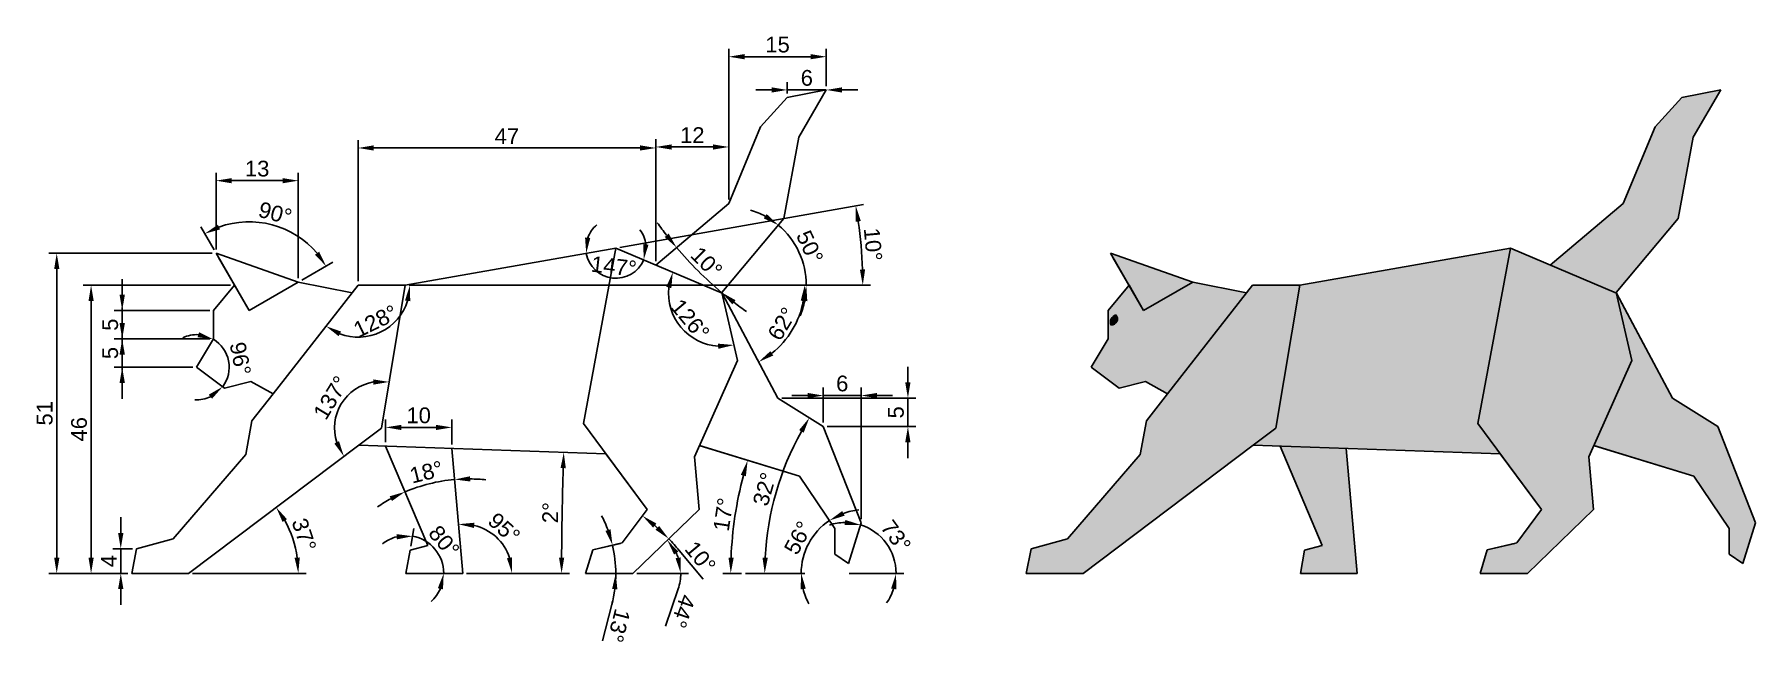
# Model space of a CAD drawing. Header units: millimetres. Extents: x 1335 to 1608, y 800 to 897.
import ezdxf

# ---------------------------------------------------------------- set-up
doc = ezdxf.new("R2010")
doc.units = ezdxf.units.MM
doc.styles.get("Standard").update_dxf_attribs({"font": 'arial.ttf'})
doc.dimstyles.new('ISO-25', dxfattribs={"dimtxt": 2.5, "dimasz": 2.5, "dimexe": 1.25, "dimexo": 0.625, "dimtad": 1, "dimdec": 0, "dimtxsty": 'Standard', "dimcen": 2.5, "dimclrd": 3, "dimclrt": 2, "dimadec": 0, "dimazin": 0, "dimtfac": 1, "dimtdec": 0, "dimtmove": 0, "dimatfit": 3, "dimfxl": 1, "dimarcsym": 0})

# ---------------------------------------------------------------- blocks, each defined once
blk = doc.blocks.new('*D494')
at = {"color": 3, "lineweight": -2, "transparency": 16777216}
for p, q in [((1451.84, 887.74), (1449.34, 887.74)), ((1454.34, 887.74), (1460.53, 887.74)), ((1463.03, 887.74), (1465.53, 887.74))]:
    blk.add_line(p, q, dxfattribs=at)
at = {"color": 0, "lineweight": -2, "transparency": 16777216}
for p, q in [((1454.34, 887.19), (1454.34, 888.99)), ((1460.53, 888.36), (1460.53, 888.99))]:
    blk.add_line(p, q, dxfattribs=at)
at = {"color": 3, "transparency": 16777216}
for points in [[(1451.84, 888.15), (1451.84, 887.32), (1454.34, 887.74)], [(1463.03, 888.15), (1463.03, 887.32), (1460.53, 887.74)]]:
    blk.add_solid(points, dxfattribs=at)
at = {"layer": 'Defpoints', "color": 0, "transparency": 16777216}
for p in [(1460.53, 887.74), (1460.53, 887.74), (1454.34, 886.56)]:
    blk.add_point(p, dxfattribs=at)
at = {"color": 2, "transparency": 16777216, "insert": (1457.44, 889.64), "char_height": 2.5, "attachment_point": 5}
blk.add_mtext('6', dxfattribs=at)
blk = doc.blocks.new('*D495')
at = {"color": 0, "lineweight": -2, "transparency": 16777216}
for p, q in [((1363.07, 861.8), (1337.17, 861.8)), ((1349.71, 810.97), (1337.17, 810.97))]:
    blk.add_line(p, q, dxfattribs=at)
at = {"color": 3, "lineweight": -2, "transparency": 16777216}
blk.add_line((1338.42, 859.3), (1338.42, 813.47), dxfattribs=at)
at = {"color": 3, "transparency": 16777216}
for points in [[(1338.01, 859.3), (1338.84, 859.3), (1338.42, 861.8)], [(1338.01, 813.47), (1338.84, 813.47), (1338.42, 810.97)]]:
    blk.add_solid(points, dxfattribs=at)
at = {"layer": 'Defpoints', "color": 0, "transparency": 16777216}
for p in [(1363.7, 861.8), (1338.42, 810.97), (1350.34, 810.97)]:
    blk.add_point(p, dxfattribs=at)
at = {"color": 2, "transparency": 16777216, "insert": (1336.52, 836.39), "char_height": 2.5, "attachment_point": 5, "rotation": 90}
blk.add_mtext('51', dxfattribs=at)
blk = doc.blocks.new('*D496')
at = {"color": 0, "lineweight": -2, "transparency": 16777216}
for p, q in [((1366.01, 856.72), (1342.62, 856.72)), ((1349.71, 810.97), (1342.62, 810.97))]:
    blk.add_line(p, q, dxfattribs=at)
at = {"color": 3, "lineweight": -2, "transparency": 16777216}
blk.add_line((1343.87, 854.22), (1343.87, 813.47), dxfattribs=at)
at = {"color": 3, "transparency": 16777216}
for points in [[(1343.46, 854.22), (1344.29, 854.22), (1343.87, 856.72)], [(1343.46, 813.47), (1344.29, 813.47), (1343.87, 810.97)]]:
    blk.add_solid(points, dxfattribs=at)
at = {"layer": 'Defpoints', "color": 0, "transparency": 16777216}
for p in [(1366.64, 856.72), (1343.87, 810.97), (1350.34, 810.97)]:
    blk.add_point(p, dxfattribs=at)
at = {"color": 2, "transparency": 16777216, "insert": (1341.97, 833.85), "char_height": 2.5, "attachment_point": 5, "rotation": 90}
blk.add_mtext('46', dxfattribs=at)
blk = doc.blocks.new('*D497')
at = {"color": 3, "lineweight": -2, "transparency": 16777216}
for p, q in [((1348.81, 855.21), (1348.81, 857.71)), ((1348.81, 852.71), (1348.81, 848.21)), ((1348.81, 845.71), (1348.81, 843.21))]:
    blk.add_line(p, q, dxfattribs=at)
at = {"color": 0, "lineweight": -2, "transparency": 16777216}
for p, q in [((1362.7, 852.71), (1347.56, 852.71)), ((1362.7, 848.21), (1347.56, 848.21))]:
    blk.add_line(p, q, dxfattribs=at)
at = {"color": 3, "transparency": 16777216}
for points in [[(1348.39, 855.21), (1349.23, 855.21), (1348.81, 852.71)], [(1348.39, 845.71), (1349.23, 845.71), (1348.81, 848.21)]]:
    blk.add_solid(points, dxfattribs=at)
at = {"layer": 'Defpoints', "color": 0, "transparency": 16777216}
for p in [(1363.32, 852.71), (1348.81, 848.21), (1363.32, 848.21)]:
    blk.add_point(p, dxfattribs=at)
at = {"color": 2, "transparency": 16777216, "insert": (1346.91, 850.46), "char_height": 2.5, "attachment_point": 5, "rotation": 90}
blk.add_mtext('5', dxfattribs=at)
blk = doc.blocks.new('*D498')
at = {"color": 3, "lineweight": -2, "transparency": 16777216}
for p, q in [((1348.81, 850.71), (1348.81, 853.21)), ((1348.81, 848.21), (1348.81, 843.71)), ((1348.81, 841.21), (1348.81, 838.71))]:
    blk.add_line(p, q, dxfattribs=at)
at = {"color": 0, "lineweight": -2, "transparency": 16777216}
for p, q in [((1362.7, 848.21), (1347.56, 848.21)), ((1359.99, 843.71), (1347.56, 843.71))]:
    blk.add_line(p, q, dxfattribs=at)
at = {"color": 3, "transparency": 16777216}
for points in [[(1348.39, 850.71), (1349.23, 850.71), (1348.81, 848.21)], [(1348.39, 841.21), (1349.23, 841.21), (1348.81, 843.71)]]:
    blk.add_solid(points, dxfattribs=at)
at = {"layer": 'Defpoints', "color": 0, "transparency": 16777216}
for p in [(1363.32, 848.21), (1348.81, 843.71), (1360.62, 843.71)]:
    blk.add_point(p, dxfattribs=at)
at = {"color": 2, "transparency": 16777216, "insert": (1346.91, 845.96), "char_height": 2.5, "attachment_point": 5, "rotation": 90}
blk.add_mtext('5', dxfattribs=at)
blk = doc.blocks.new('*D499')
at = {"color": 3, "lineweight": -2, "transparency": 16777216}
for p, q in [((1348.58, 817.37), (1348.58, 819.87)), ((1348.58, 814.87), (1348.58, 810.97)), ((1348.58, 808.47), (1348.58, 805.97))]:
    blk.add_line(p, q, dxfattribs=at)
at = {"color": 0, "lineweight": -2, "transparency": 16777216}
for p, q in [((1350.46, 814.87), (1347.33, 814.87)), ((1349.71, 810.97), (1347.33, 810.97))]:
    blk.add_line(p, q, dxfattribs=at)
at = {"color": 3, "transparency": 16777216}
for points in [[(1348.16, 817.37), (1349, 817.37), (1348.58, 814.87)], [(1348.16, 808.47), (1349, 808.47), (1348.58, 810.97)]]:
    blk.add_solid(points, dxfattribs=at)
at = {"layer": 'Defpoints', "color": 0, "transparency": 16777216}
for p in [(1351.09, 814.87), (1348.58, 810.97), (1350.34, 810.97)]:
    blk.add_point(p, dxfattribs=at)
at = {"color": 2, "transparency": 16777216, "insert": (1346.7, 812.92), "char_height": 2.5, "attachment_point": 5, "rotation": 90}
blk.add_mtext('4', dxfattribs=at)
blk = doc.blocks.new('*D500')
at = {"color": 0, "lineweight": -2, "transparency": 16777216}
for p, q in [((1363.38, 862.34), (1361.27, 865.99)), ((1377.29, 857.52), (1382.24, 860.38))]:
    blk.add_line(p, q, dxfattribs=at)
at = {"color": 3, "lineweight": -2, "transparency": 16777216}
blk.add_arc((1368.96, 852.71), 14.09, 40.1784, 109.8877, dxfattribs=at)
at = {"color": 3, "transparency": 16777216}
for points in [[(1364.34, 865.59), (1363.99, 866.34), (1361.9, 864.91)], [(1380.06, 862.04), (1379.38, 861.56), (1381.16, 859.76)]]:
    blk.add_solid(points, dxfattribs=at)
at = {"layer": 'Defpoints', "color": 0, "transparency": 16777216}
for p in [(1376, 864.92), (1363.7, 861.8), (1376.75, 857.21), (1368.96, 852.71), (1368.96, 852.71)]:
    blk.add_point(p, dxfattribs=at)
at = {"color": 2, "transparency": 16777216, "insert": (1373.09, 868.16), "char_height": 2.5, "attachment_point": 5, "rotation": 345.033}
blk.add_mtext('90°', dxfattribs=at)
blk = doc.blocks.new('*D501')
at = {"color": 3, "lineweight": -2, "transparency": 16777216}
for start, end in [(86.9936, 114.9872), (323.0442, 59), (267.0569, 295.0505)]:
    blk.add_arc((1360.62, 843.71), 5.17, start, end, dxfattribs=at)
at = {"color": 3, "transparency": 16777216}
for points in [[(1361.01, 849.27), (1360.77, 848.47), (1363.28, 848.14)], [(1362.54, 839.35), (1363.07, 838.71), (1364.75, 840.61)]]:
    blk.add_solid(points, dxfattribs=at)
at = {"layer": 'Defpoints', "color": 0, "transparency": 16777216}
for p in [(1363.32, 848.21), (1360.62, 843.71), (1360.62, 843.71), (1365.77, 843.26), (1365.06, 840.37)]:
    blk.add_point(p, dxfattribs=at)
at = {"color": 2, "transparency": 16777216, "insert": (1367.56, 845.06), "char_height": 2.5, "attachment_point": 5, "rotation": 281.0221}
blk.add_mtext('96°', dxfattribs=at)
blk = doc.blocks.new('*D502')
at = {"color": 0, "lineweight": -2, "transparency": 16777216}
blk.add_line((1394.35, 856.72), (1395.72, 856.72), dxfattribs=at)
at = {"color": 3, "lineweight": -2, "transparency": 16777216}
blk.add_arc((1386.23, 856.72), 8.25, 249.4392, 342.5608, dxfattribs=at)
at = {"color": 3, "transparency": 16777216}
for points in [[(1393.68, 854.31), (1394.51, 854.19), (1394.47, 856.72)], [(1383.13, 848.64), (1383.54, 849.37), (1381.15, 850.22)]]:
    blk.add_solid(points, dxfattribs=at)
at = {"layer": 'Defpoints', "color": 0, "transparency": 16777216}
for p in [(1386.23, 856.72), (1386.23, 856.72), (1393.73, 856.72), (1386.9, 848.5), (1372.75, 839.47)]:
    blk.add_point(p, dxfattribs=at)
at = {"color": 2, "transparency": 16777216, "insert": (1389.01, 851.02), "char_height": 2.5, "attachment_point": 5, "rotation": 26}
blk.add_mtext('128°', dxfattribs=at)
blk = doc.blocks.new('*D503')
at = {"color": 0, "lineweight": -2, "transparency": 16777216}
blk.add_line((1359.96, 810.97), (1378, 810.97), dxfattribs=at)
at = {"color": 3, "lineweight": -2, "transparency": 16777216}
blk.add_arc((1359.34, 810.97), 17.42, 8.2317, 28.7683, dxfattribs=at)
at = {"color": 3, "transparency": 16777216}
for points in [[(1374.25, 819.13), (1374.95, 819.58), (1373.25, 821.45)], [(1376.99, 813.5), (1376.16, 813.44), (1376.75, 810.97)]]:
    blk.add_solid(points, dxfattribs=at)
at = {"layer": 'Defpoints', "color": 0, "transparency": 16777216}
for p in [(1386.34, 831.32), (1376.35, 814.69), (1350.34, 810.97), (1359.34, 810.97), (1359.34, 810.97)]:
    blk.add_point(p, dxfattribs=at)
at = {"color": 2, "transparency": 16777216, "insert": (1377.66, 817.1), "char_height": 2.5, "attachment_point": 5, "rotation": 288.5}
blk.add_mtext('37°', dxfattribs=at)
blk = doc.blocks.new('*D504')
at = {"color": 3, "lineweight": -2, "transparency": 16777216}
blk.add_arc((1389.93, 834.03), 7.44, 99.8411, 197.6589, dxfattribs=at)
at = {"color": 3, "transparency": 16777216}
for points in [[(1388.66, 841.77), (1388.66, 840.94), (1391.16, 841.37)], [(1383.21, 831.96), (1382.47, 831.58), (1383.99, 829.55)]]:
    blk.add_solid(points, dxfattribs=at)
at = {"layer": 'Defpoints', "color": 0, "transparency": 16777216}
for p in [(1393.73, 856.72), (1385.56, 840.05), (1389.93, 834.03), (1386.34, 831.32), (1359.34, 810.97)]:
    blk.add_point(p, dxfattribs=at)
at = {"color": 2, "transparency": 16777216, "insert": (1381.94, 838.87), "char_height": 2.5, "attachment_point": 5, "rotation": 58.75}
blk.add_mtext('137°', dxfattribs=at)
blk = doc.blocks.new('*D505')
at = {"color": 0, "lineweight": -2, "transparency": 16777216}
blk.add_line((1394.35, 856.72), (1458.61, 856.72), dxfattribs=at)
at = {"color": 3, "lineweight": -2, "transparency": 16777216}
for start, end in [(61.499, 72.998), (360, 50), (337.002, 348.501)]:
    blk.add_arc((1444.88, 856.72), 12.48, start, end, dxfattribs=at)
at = {"color": 3, "transparency": 16777216}
for points in [[(1451.07, 868.03), (1450.6, 867.34), (1452.9, 866.28)], [(1456.69, 854.28), (1457.52, 854.19), (1457.36, 856.72)]]:
    blk.add_solid(points, dxfattribs=at)
at = {"layer": 'Defpoints', "color": 0, "transparency": 16777216}
for p in [(1453.77, 867.31), (1456.84, 860.3), (1386.23, 856.72), (1393.73, 856.72), (1443.93, 855.58)]:
    blk.add_point(p, dxfattribs=at)
at = {"color": 2, "transparency": 16777216, "insert": (1457.91, 862.8), "char_height": 2.5, "attachment_point": 5, "rotation": 295}
blk.add_mtext('50°', dxfattribs=at)
blk = doc.blocks.new('*D506')
at = {"color": 0, "lineweight": -2, "transparency": 16777216}
blk.add_line((1394.35, 856.72), (1458.36, 856.72), dxfattribs=at)
at = {"color": 3, "lineweight": -2, "transparency": 16777216}
blk.add_arc((1443.32, 856.72), 13.79, 308.3992, 349.6008, dxfattribs=at)
at = {"color": 3, "transparency": 16777216}
for points in [[(1456.47, 854.27), (1457.3, 854.19), (1457.11, 856.72)], [(1452.11, 845.56), (1451.66, 846.26), (1449.79, 844.54)]]:
    blk.add_solid(points, dxfattribs=at)
at = {"layer": 'Defpoints', "color": 0, "transparency": 16777216}
for p in [(1386.23, 856.72), (1393.73, 856.72), (1443.99, 855.45), (1453.68, 847.61), (1452.86, 838.79)]:
    blk.add_point(p, dxfattribs=at)
at = {"color": 2, "transparency": 16777216, "insert": (1453.51, 850.6), "char_height": 2.5, "attachment_point": 5, "rotation": 59}
blk.add_mtext('62°', dxfattribs=at)
blk = doc.blocks.new('*D507')
at = {"color": 3, "lineweight": -2, "transparency": 16777216}
for start, end in [(129.4189, 159.7095), (7.2417, 37.5322), (190, 336.9511)]:
    blk.add_arc((1427.16, 862.62), 4.78, start, end, dxfattribs=at)
at = {"color": 3, "transparency": 16777216}
for points in [[(1423.08, 864.24), (1422.25, 864.31), (1422.44, 861.79)], [(1432.32, 863.16), (1431.49, 863.28), (1431.56, 860.74)]]:
    blk.add_solid(points, dxfattribs=at)
at = {"layer": 'Defpoints', "color": 0, "transparency": 16777216}
for p in [(1427.16, 862.62), (1427.16, 862.62), (1424.69, 858.52), (1393.73, 856.72), (1443.99, 855.45)]:
    blk.add_point(p, dxfattribs=at)
at = {"color": 2, "transparency": 16777216, "insert": (1426.83, 859.73), "char_height": 2.5, "attachment_point": 5, "rotation": 353.4756}
blk.add_mtext('147°', dxfattribs=at)
blk = doc.blocks.new('*D508')
at = {"color": 3, "lineweight": -2, "transparency": 16777216}
blk.add_arc((1443.95, 855.47), 8.45, 173.9567, 265.9944, dxfattribs=at)
at = {"color": 3, "transparency": 16777216}
for points in [[(1435.14, 856.47), (1435.95, 856.26), (1436.17, 858.78)], [(1443.33, 847.45), (1443.39, 846.62), (1445.85, 847.23)]]:
    blk.add_solid(points, dxfattribs=at)
at = {"layer": 'Defpoints', "color": 0, "transparency": 16777216}
for p in [(1427.16, 862.62), (1443.93, 855.58), (1443.99, 855.45), (1435.96, 852.72), (1446.42, 844.77)]:
    blk.add_point(p, dxfattribs=at)
at = {"color": 2, "transparency": 16777216, "insert": (1438.93, 851.26), "char_height": 2.5, "attachment_point": 5, "rotation": 309.9756}
blk.add_mtext('126°', dxfattribs=at)
blk = doc.blocks.new('*D509')
at = {"color": 3, "lineweight": -2, "transparency": 16777216}
for start, end in [(124, 180), (95.6464, 109.8232), (194.1768, 208.3536)]:
    blk.add_arc((1466.68, 810.97), 10.13, start, end, dxfattribs=at)
at = {"color": 3, "transparency": 16777216}
for points in [[(1463.44, 820.13), (1463.06, 820.87), (1461.02, 819.37)], [(1456.45, 808.44), (1457.28, 808.54), (1456.55, 810.97)]]:
    blk.add_solid(points, dxfattribs=at)
at = {"layer": 'Defpoints', "color": 0, "transparency": 16777216}
for p in [(1456.28, 826.4), (1458.63, 817.12), (1461.88, 818.09), (1447.69, 810.97), (1457.12, 810.97)]:
    blk.add_point(p, dxfattribs=at)
at = {"color": 2, "transparency": 16777216, "insert": (1456.06, 816.62), "char_height": 2.5, "attachment_point": 5, "rotation": 62}
blk.add_mtext('56°', dxfattribs=at)
blk = doc.blocks.new('*D510')
at = {"color": 0, "lineweight": -2, "transparency": 16777216}
blk.add_line((1447.07, 810.97), (1444.12, 810.97), dxfattribs=at)
at = {"color": 3, "lineweight": -2, "transparency": 16777216}
blk.add_arc((1506.74, 810.97), 61.37, 165.3342, 177.6658, dxfattribs=at)
at = {"color": 3, "transparency": 16777216}
for points in [[(1446.97, 826.62), (1447.77, 826.4), (1448.05, 828.91)], [(1445.84, 813.46), (1445.01, 813.48), (1445.37, 810.97)]]:
    blk.add_solid(points, dxfattribs=at)
at = {"layer": 'Defpoints', "color": 0, "transparency": 16777216}
for p in [(1440.41, 831.25), (1456.28, 826.4), (1446.57, 823.03), (1447.69, 810.97), (1457.12, 810.97)]:
    blk.add_point(p, dxfattribs=at)
at = {"color": 2, "transparency": 16777216, "insert": (1444.19, 820.32), "char_height": 2.5, "attachment_point": 5, "rotation": 81.5}
blk.add_mtext('17°', dxfattribs=at)
blk = doc.blocks.new('*D511')
at = {"color": 3, "lineweight": -2, "transparency": 16777216}
blk.add_arc((1497.37, 810.97), 46.61, 151.0736, 176.9264, dxfattribs=at)
at = {"color": 3, "transparency": 16777216}
for points in [[(1456.22, 833.73), (1456.94, 833.3), (1457.84, 835.67)], [(1451.25, 813.46), (1450.41, 813.48), (1450.76, 810.97)]]:
    blk.add_solid(points, dxfattribs=at)
at = {"layer": 'Defpoints', "color": 0, "transparency": 16777216}
for p in [(1452.86, 838.79), (1460.06, 834.29), (1453.96, 827.93), (1447.69, 810.97), (1457.12, 810.97)]:
    blk.add_point(p, dxfattribs=at)
at = {"color": 2, "transparency": 16777216, "insert": (1450.74, 824.34), "char_height": 2.5, "attachment_point": 5, "rotation": 74}
blk.add_mtext('32°', dxfattribs=at)
blk = doc.blocks.new('*D512')
at = {"color": 0, "lineweight": -2, "transparency": 16777216}
blk.add_line((1464.16, 810.97), (1472.86, 810.97), dxfattribs=at)
at = {"color": 3, "lineweight": -2, "transparency": 16777216}
for start, end in [(90.3173, 108.1346), (360, 72.5), (324.3654, 342.1827)]:
    blk.add_arc((1463.53, 810.97), 8.07, start, end, dxfattribs=at)
at = {"color": 3, "transparency": 16777216}
for points in [[(1463.55, 819.46), (1463.43, 818.63), (1465.96, 818.67)], [(1470.81, 808.57), (1471.63, 808.44), (1471.61, 810.97)]]:
    blk.add_solid(points, dxfattribs=at)
at = {"layer": 'Defpoints', "color": 0, "transparency": 16777216}
for p in [(1466.06, 818.98), (1470.9, 814.28), (1464.03, 812.54), (1447.69, 810.97), (1457.12, 810.97)]:
    blk.add_point(p, dxfattribs=at)
at = {"color": 2, "transparency": 16777216, "insert": (1471.58, 816.87), "char_height": 2.5, "attachment_point": 5, "rotation": 306.25}
blk.add_mtext('73°', dxfattribs=at)
blk = doc.blocks.new('*D513')
at = {"color": 3, "lineweight": -2, "transparency": 16777216}
for start, end in [(215.3313, 217.7585), (220.1857, 230), (232.4272, 234.8543)]:
    blk.add_arc((1481.86, 900.79), 59.02, start, end, dxfattribs=at)
at = {"color": 3, "transparency": 16777216}
for points in [[(1435.53, 864.92), (1434.88, 864.39), (1436.77, 862.71)], [(1445.61, 853.69), (1446.14, 854.34), (1443.93, 855.58)]]:
    blk.add_solid(points, dxfattribs=at)
at = {"layer": 'Defpoints', "color": 0, "transparency": 16777216}
for p in [(1445.06, 869.71), (1453.77, 867.31), (1433.48, 859.93), (1439.02, 860.2), (1443.93, 855.58)]:
    blk.add_point(p, dxfattribs=at)
at = {"color": 2, "transparency": 16777216, "insert": (1441.54, 860.34), "char_height": 2.5, "attachment_point": 5, "rotation": 315.0928}
blk.add_mtext('10°', dxfattribs=at)
blk = doc.blocks.new('*D514')
at = {"color": 0, "lineweight": -2, "transparency": 16777216}
blk.add_line((1403.46, 810.97), (1411.92, 810.97), dxfattribs=at)
at = {"color": 3, "lineweight": -2, "transparency": 16777216}
blk.add_arc((1402.84, 810.97), 7.84, 18.3593, 76.6407, dxfattribs=at)
at = {"color": 3, "transparency": 16777216}
for points in [[(1404.62, 818.18), (1404.68, 819.01), (1402.15, 818.78)], [(1410.68, 813.51), (1409.86, 813.37), (1410.67, 810.97)]]:
    blk.add_solid(points, dxfattribs=at)
at = {"layer": 'Defpoints', "color": 0, "transparency": 16777216}
for p in [(1401.1, 830.8), (1409.51, 815.09), (1393.84, 810.97), (1402.84, 810.97), (1402.84, 810.97)]:
    blk.add_point(p, dxfattribs=at)
at = {"color": 2, "transparency": 16777216, "insert": (1409.41, 818.15), "char_height": 2.5, "attachment_point": 5, "rotation": 317.5}
blk.add_mtext('95°', dxfattribs=at)
blk = doc.blocks.new('*D515')
at = {"color": 0, "lineweight": -2, "transparency": 16777216}
blk.add_line((1394.6, 815.28), (1395.09, 818.1), dxfattribs=at)
at = {"color": 3, "lineweight": -2, "transparency": 16777216}
for start, end in [(104.1011, 128.2022), (360, 80), (311.7978, 335.8989)]:
    blk.add_arc((1393.84, 810.97), 5.99, start, end, dxfattribs=at)
at = {"color": 3, "transparency": 16777216}
for points in [[(1392.36, 817.2), (1392.39, 816.36), (1394.88, 816.87)], [(1398.89, 808.61), (1399.71, 808.44), (1399.82, 810.97)]]:
    blk.add_solid(points, dxfattribs=at)
at = {"layer": 'Defpoints', "color": 0, "transparency": 16777216}
for p in [(1394.49, 814.67), (1399.19, 813.66), (1393.84, 810.97), (1393.84, 810.97), (1402.84, 810.97)]:
    blk.add_point(p, dxfattribs=at)
at = {"color": 2, "transparency": 16777216, "insert": (1399.88, 816.04), "char_height": 2.5, "attachment_point": 5, "rotation": 310}
blk.add_mtext('80°', dxfattribs=at)
blk = doc.blocks.new('*D516')
at = {"color": 3, "lineweight": -2, "transparency": 16777216}
for start, end in [(95, 113), (83.9141, 89.457), (118.543, 124.0859)]:
    blk.add_arc((1403.79, 800.12), 25.85, start, end, dxfattribs=at)
at = {"color": 3, "transparency": 16777216}
for points in [[(1404.05, 825.56), (1404.01, 826.39), (1401.53, 825.88)], [(1391.25, 823.21), (1391.61, 822.46), (1393.68, 823.92)]]:
    blk.add_solid(points, dxfattribs=at)
at = {"layer": 'Defpoints', "color": 0, "transparency": 16777216}
for p in [(1390.61, 831.17), (1401.1, 830.8), (1398.85, 825.5), (1397.29, 815.42), (1402.84, 810.97)]:
    blk.add_point(p, dxfattribs=at)
at = {"color": 2, "transparency": 16777216, "insert": (1397.07, 827.05), "char_height": 2.5, "attachment_point": 5, "rotation": 14}
blk.add_mtext('18°', dxfattribs=at)
blk = doc.blocks.new('*D517')
at = {"color": 3, "lineweight": -2, "transparency": 16777216}
blk.add_line((1437.19, 814.6), (1440.98, 810.05), dxfattribs=at)
for start, end in [(48.2778, 49.2222), (39.7222, 44)]:
    blk.add_arc((1411.43, 793.2), 33.49, start, end, dxfattribs=at)
at = {"color": 3, "transparency": 16777216}
for points in [[(1433.05, 818.24), (1433.57, 818.89), (1431.35, 820.12)], [(1434.01, 818.5), (1433.43, 817.9), (1435.52, 816.47)]]:
    blk.add_solid(points, dxfattribs=at)
at = {"layer": 'Defpoints', "color": 0, "transparency": 16777216}
for p in [(1432.09, 821.11), (1440.34, 821.11), (1432.81, 818.98), (1428.16, 815.8), (1429.84, 810.97)]:
    blk.add_point(p, dxfattribs=at)
at = {"color": 2, "transparency": 16777216, "insert": (1440.55, 813.54), "char_height": 2.5, "attachment_point": 5, "rotation": 309.7222}
blk.add_mtext('10°', dxfattribs=at)
blk = doc.blocks.new('*D518')
at = {"color": 0, "lineweight": -2, "transparency": 16777216}
blk.add_line((1430.46, 810.97), (1438.69, 810.97), dxfattribs=at)
at = {"color": 3, "lineweight": -2, "transparency": 16777216}
blk.add_line((1437.03, 808.51), (1435, 802.59), dxfattribs=at)
for start, end in [(18.9304, 25.0696), (341.0696, 360)]:
    blk.add_arc((1429.84, 810.97), 7.6, start, end, dxfattribs=at)
at = {"color": 3, "transparency": 16777216}
for points in [[(1436.38, 813.96), (1437.06, 814.43), (1435.3, 816.25)], [(1437.44, 813.51), (1436.62, 813.37), (1437.44, 810.97)]]:
    blk.add_solid(points, dxfattribs=at)
at = {"layer": 'Defpoints', "color": 0, "transparency": 16777216}
for p in [(1440.34, 821.11), (1436.46, 814.7), (1422.34, 810.97), (1429.84, 810.97), (1429.84, 810.97)]:
    blk.add_point(p, dxfattribs=at)
at = {"color": 2, "transparency": 16777216, "insert": (1437.79, 804.94), "char_height": 2.5, "attachment_point": 5, "rotation": 251.0696}
blk.add_mtext('44°', dxfattribs=at)
blk = doc.blocks.new('*D519')
at = {"color": 3, "lineweight": -2, "transparency": 16777216}
blk.add_line((1426.5, 806.01), (1425.02, 800.28), dxfattribs=at)
for start, end in [(20.2082, 27.4165), (360, 13), (345.5548, 360), (345.5835, 352.7918)]:
    blk.add_arc((1407.24, 810.97), 19.88, start, end, dxfattribs=at)
at = {"color": 3, "transparency": 16777216}
for points in [[(1426.3, 817.96), (1425.5, 817.72), (1426.61, 815.45)], [(1426.55, 808.5), (1427.38, 808.45), (1427.12, 810.97)]]:
    blk.add_solid(points, dxfattribs=at)
at = {"layer": 'Defpoints', "color": 0, "transparency": 16777216}
for p in [(1423.48, 814.72), (1426.9, 813.97), (1428.16, 815.8), (1422.34, 810.97), (1429.84, 810.97)]:
    blk.add_point(p, dxfattribs=at)
at = {"color": 2, "transparency": 16777216, "insert": (1427.6, 802.67), "char_height": 2.5, "attachment_point": 5, "rotation": 255.5548}
blk.add_mtext('13°', dxfattribs=at)
blk = doc.blocks.new('*D520')
at = {"color": 0, "lineweight": -2, "transparency": 16777216}
blk.add_line((1403.46, 810.97), (1419.78, 810.97), dxfattribs=at)
at = {"color": 3, "lineweight": -2, "transparency": 16777216}
blk.add_arc((1968.97, 810.97), 550.44, 178.2602, 179.7398, dxfattribs=at)
at = {"color": 3, "transparency": 16777216}
for points in [[(1418.37, 827.7), (1419.2, 827.67), (1418.87, 830.18)], [(1418.95, 813.47), (1418.12, 813.47), (1418.53, 810.97)]]:
    blk.add_solid(points, dxfattribs=at)
at = {"layer": 'Defpoints', "color": 0, "transparency": 16777216}
for p in [(1386.34, 831.32), (1425.55, 829.95), (1418.68, 823.78), (1393.84, 810.97), (1402.84, 810.97)]:
    blk.add_point(p, dxfattribs=at)
at = {"color": 2, "transparency": 16777216, "insert": (1416.73, 820.61), "char_height": 2.5, "attachment_point": 5, "rotation": 89}
blk.add_mtext('2°', dxfattribs=at)
blk = doc.blocks.new('*D521')
at = {"color": 0, "lineweight": -2, "transparency": 16777216}
for p, q in [((1386.23, 857.35), (1386.23, 879.77)), ((1433.48, 860.55), (1433.48, 879.77))]:
    blk.add_line(p, q, dxfattribs=at)
at = {"color": 3, "lineweight": -2, "transparency": 16777216}
blk.add_line((1388.73, 878.52), (1430.98, 878.52), dxfattribs=at)
at = {"color": 3, "transparency": 16777216}
for points in [[(1388.73, 878.94), (1388.73, 878.11), (1386.23, 878.52)], [(1430.98, 878.94), (1430.98, 878.11), (1433.48, 878.52)]]:
    blk.add_solid(points, dxfattribs=at)
at = {"layer": 'Defpoints', "color": 0, "transparency": 16777216}
for p in [(1433.48, 878.52), (1433.48, 859.93), (1386.23, 856.72)]:
    blk.add_point(p, dxfattribs=at)
at = {"color": 2, "transparency": 16777216, "insert": (1409.85, 880.4), "char_height": 2.5, "attachment_point": 5}
blk.add_mtext('47', dxfattribs=at)
blk = doc.blocks.new('*D487')
at = {"color": 0, "lineweight": -2, "transparency": 16777216}
for p, q in [((1363.7, 862.42), (1363.7, 874.58)), ((1376.75, 857.84), (1376.75, 874.58))]:
    blk.add_line(p, q, dxfattribs=at)
at = {"color": 3, "lineweight": -2, "transparency": 16777216}
blk.add_line((1366.2, 873.33), (1374.25, 873.33), dxfattribs=at)
at = {"color": 3, "transparency": 16777216}
for points in [[(1366.2, 873.74), (1366.2, 872.91), (1363.7, 873.33)], [(1374.25, 873.74), (1374.25, 872.91), (1376.75, 873.33)]]:
    blk.add_solid(points, dxfattribs=at)
at = {"layer": 'Defpoints', "color": 0, "transparency": 16777216}
for p in [(1376.75, 873.33), (1363.7, 861.8), (1376.75, 857.21)]:
    blk.add_point(p, dxfattribs=at)
at = {"color": 2, "transparency": 16777216, "insert": (1370.22, 875.23), "char_height": 2.5, "attachment_point": 5}
blk.add_mtext('13', dxfattribs=at)
blk = doc.blocks.new('*D488')
at = {"color": 0, "lineweight": -2, "transparency": 16777216}
for p, q in [((1433.48, 861.49), (1433.48, 879.93)), ((1445.06, 870.33), (1445.06, 879.93))]:
    blk.add_line(p, q, dxfattribs=at)
at = {"color": 3, "lineweight": -2, "transparency": 16777216}
blk.add_line((1435.98, 878.68), (1442.56, 878.68), dxfattribs=at)
at = {"color": 3, "transparency": 16777216}
for points in [[(1435.98, 879.09), (1435.98, 878.26), (1433.48, 878.68)], [(1442.56, 879.09), (1442.56, 878.26), (1445.06, 878.68)]]:
    blk.add_solid(points, dxfattribs=at)
at = {"layer": 'Defpoints', "color": 0, "transparency": 16777216}
for p in [(1445.06, 878.68), (1445.06, 869.71), (1433.48, 860.86)]:
    blk.add_point(p, dxfattribs=at)
at = {"color": 2, "transparency": 16777216, "insert": (1439.27, 880.56), "char_height": 2.5, "attachment_point": 5}
blk.add_mtext('12', dxfattribs=at)
blk = doc.blocks.new('*D489')
at = {"color": 0, "lineweight": -2, "transparency": 16777216}
for p, q in [((1445.06, 870.33), (1445.06, 894.26)), ((1460.53, 888.36), (1460.53, 894.26))]:
    blk.add_line(p, q, dxfattribs=at)
at = {"color": 3, "lineweight": -2, "transparency": 16777216}
blk.add_line((1447.56, 893.01), (1458.03, 893.01), dxfattribs=at)
at = {"color": 3, "transparency": 16777216}
for points in [[(1447.56, 893.43), (1447.56, 892.6), (1445.06, 893.01)], [(1458.03, 893.43), (1458.03, 892.6), (1460.53, 893.01)]]:
    blk.add_solid(points, dxfattribs=at)
at = {"layer": 'Defpoints', "color": 0, "transparency": 16777216}
for p in [(1460.53, 893.01), (1460.53, 887.74), (1445.06, 869.71)]:
    blk.add_point(p, dxfattribs=at)
at = {"color": 2, "transparency": 16777216, "insert": (1452.8, 894.92), "char_height": 2.5, "attachment_point": 5}
blk.add_mtext('15', dxfattribs=at)
blk = doc.blocks.new('*D490')
at = {"color": 0, "lineweight": -2, "transparency": 16777216}
for p, q in [((1427.77, 862.73), (1466.45, 869.54)), ((1394.35, 856.72), (1467.57, 856.72))]:
    blk.add_line(p, q, dxfattribs=at)
at = {"color": 3, "lineweight": -2, "transparency": 16777216}
blk.add_arc((1393.73, 856.72), 72.59, 1.9733, 8.0267, dxfattribs=at)
at = {"color": 3, "transparency": 16777216}
for points in [[(1465.2, 866.79), (1466.02, 866.92), (1465.22, 869.33)], [(1466.69, 859.23), (1465.86, 859.21), (1466.32, 856.72)]]:
    blk.add_solid(points, dxfattribs=at)
at = {"layer": 'Defpoints', "color": 0, "transparency": 16777216}
for p in [(1427.16, 862.62), (1466.2, 860.94), (1386.23, 856.72), (1393.73, 856.72), (1393.73, 856.72)]:
    blk.add_point(p, dxfattribs=at)
at = {"color": 2, "transparency": 16777216, "insert": (1467.94, 863.21), "char_height": 2.5, "attachment_point": 5, "rotation": 275}
blk.add_mtext('10°', dxfattribs=at)
blk = doc.blocks.new('*D491')
at = {"color": 3, "lineweight": -2, "transparency": 16777216}
for p, q in [((1457.56, 839.21), (1455.06, 839.21)), ((1466.06, 839.21), (1460.06, 839.21)), ((1468.56, 839.21), (1471.06, 839.21))]:
    blk.add_line(p, q, dxfattribs=at)
at = {"color": 0, "lineweight": -2, "transparency": 16777216}
for p, q in [((1460.06, 834.91), (1460.06, 840.46)), ((1466.06, 819.6), (1466.06, 840.46))]:
    blk.add_line(p, q, dxfattribs=at)
at = {"color": 3, "transparency": 16777216}
for points in [[(1457.56, 839.62), (1457.56, 838.79), (1460.06, 839.21)], [(1468.56, 839.62), (1468.56, 838.79), (1466.06, 839.21)]]:
    blk.add_solid(points, dxfattribs=at)
at = {"layer": 'Defpoints', "color": 0, "transparency": 16777216}
for p in [(1460.06, 839.21), (1460.06, 834.29), (1466.06, 818.98)]:
    blk.add_point(p, dxfattribs=at)
at = {"color": 2, "transparency": 16777216, "insert": (1463.06, 841.11), "char_height": 2.5, "attachment_point": 5}
blk.add_mtext('6', dxfattribs=at)
blk = doc.blocks.new('*D492')
at = {"color": 3, "lineweight": -2, "transparency": 16777216}
for p, q in [((1473.48, 841.29), (1473.48, 843.79)), ((1473.48, 838.79), (1473.48, 834.29)), ((1473.48, 831.79), (1473.48, 829.29))]:
    blk.add_line(p, q, dxfattribs=at)
at = {"color": 0, "lineweight": -2, "transparency": 16777216}
for p, q in [((1453.48, 838.79), (1474.73, 838.79)), ((1460.68, 834.29), (1474.73, 834.29))]:
    blk.add_line(p, q, dxfattribs=at)
at = {"color": 3, "transparency": 16777216}
for points in [[(1473.06, 841.29), (1473.89, 841.29), (1473.48, 838.79)], [(1473.06, 831.79), (1473.89, 831.79), (1473.48, 834.29)]]:
    blk.add_solid(points, dxfattribs=at)
at = {"layer": 'Defpoints', "color": 0, "transparency": 16777216}
for p in [(1452.86, 838.79), (1460.06, 834.29), (1473.48, 834.29)]:
    blk.add_point(p, dxfattribs=at)
at = {"color": 2, "transparency": 16777216, "insert": (1471.58, 836.54), "char_height": 2.5, "attachment_point": 5, "rotation": 90}
blk.add_mtext('5', dxfattribs=at)
blk = doc.blocks.new('*D493')
at = {"color": 0, "lineweight": -2, "transparency": 16777216}
for p, q in [((1390.61, 831.79), (1390.61, 835.4)), ((1401.1, 831.43), (1401.1, 835.4))]:
    blk.add_line(p, q, dxfattribs=at)
at = {"color": 3, "lineweight": -2, "transparency": 16777216}
blk.add_line((1393.11, 834.15), (1398.6, 834.15), dxfattribs=at)
at = {"color": 3, "transparency": 16777216}
for points in [[(1393.11, 834.56), (1393.11, 833.73), (1390.61, 834.15)], [(1398.6, 834.56), (1398.6, 833.73), (1401.1, 834.15)]]:
    blk.add_solid(points, dxfattribs=at)
at = {"layer": 'Defpoints', "color": 0, "transparency": 16777216}
for p in [(1401.1, 834.15), (1390.61, 831.17), (1401.1, 830.8)]:
    blk.add_point(p, dxfattribs=at)
at = {"color": 2, "transparency": 16777216, "insert": (1395.85, 836.05), "char_height": 2.5, "attachment_point": 5}
blk.add_mtext('10', dxfattribs=at)

msp = doc.modelspace()

# ---------------------------------------------------------------- hatches: boundary and pattern name
h = msp.add_hatch(color=250)
h.dxf.hatch_style = 1
h.paths.add_polyline_path([(1505.63, 861.8), (1510.89, 852.71), (1518.68, 857.21)])
h.paths.add_polyline_path([(1535.66, 856.72), (1528.16, 856.72), (1514.68, 839.47), (1511.32, 835.17), (1510.33, 829.84), (1498.81, 816.43), (1493.02, 814.87), (1492.27, 810.97), (1501.27, 810.97), (1528.27, 831.32), (1531.86, 834.03)])
h.paths.add_polyline_path([(1595.69, 867.31), (1598.09, 880.22), (1602.46, 887.74), (1596.27, 886.56), (1592.03, 881.9), (1586.99, 869.71), (1575.41, 859.93), (1585.79, 855.51)])
h.paths.add_polyline_path([(1543.03, 830.8), (1532.54, 831.17), (1539.22, 815.42), (1536.42, 814.67), (1535.77, 810.97), (1544.77, 810.97)])
h.paths.add_polyline_path([(1581.54, 829.46), (1588.35, 844.77), (1585.88, 855.47), (1575.41, 859.93), (1569.09, 862.62), (1563.91, 834.77), (1574.02, 821.11), (1570.09, 815.8), (1565.41, 814.72), (1564.27, 810.97), (1571.77, 810.97), (1582.27, 821.11)])
h.paths.add_polyline_path([(1601.99, 834.29), (1594.78, 838.79), (1585.86, 855.58), (1588.35, 844.77), (1582.33, 831.25), (1598.21, 826.4), (1603.81, 818.09), (1603.81, 814.04), (1605.96, 812.54), (1607.99, 818.98)])
h = msp.add_hatch(color=4)
h.dxf.hatch_style = 1
h.paths.add_polyline_path([(1543.03, 830.8), (1532.54, 831.17), (1539.22, 815.42), (1536.42, 814.67), (1535.77, 810.97), (1544.77, 810.97)])
h.paths.add_polyline_path([(1601.99, 834.29), (1594.78, 838.79), (1585.86, 855.58), (1588.35, 844.77), (1582.33, 831.25), (1598.21, 826.4), (1603.81, 818.09), (1603.81, 814.04), (1605.96, 812.54), (1607.99, 818.98)])
h.paths.add_polyline_path([(1595.69, 867.31), (1598.09, 880.22), (1602.46, 887.74), (1596.27, 886.56), (1592.03, 881.9), (1586.99, 869.71), (1575.41, 859.93), (1585.79, 855.51)])
h.paths.add_polyline_path([(1505.63, 861.8), (1510.89, 852.71), (1518.68, 857.21)])
h = msp.add_hatch(color=2)
h.dxf.hatch_style = 1
h.paths.add_polyline_path([(1535.66, 856.72), (1528.16, 856.72), (1514.68, 839.47), (1511.32, 835.17), (1510.33, 829.84), (1498.81, 816.43), (1493.02, 814.87), (1492.27, 810.97), (1501.27, 810.97), (1528.27, 831.32), (1531.86, 834.03)])
h.paths.add_polyline_path([(1588.35, 844.77), (1585.88, 855.47), (1569.09, 862.62), (1563.91, 834.77), (1574.02, 821.11), (1570.09, 815.8), (1565.41, 814.72), (1564.27, 810.97), (1571.77, 810.97), (1582.27, 821.11), (1581.54, 829.46)])
h = msp.add_hatch(color=22)
h.dxf.hatch_style = 1
h.paths.add_polyline_path([(1527.23, 855.54), (1518.68, 857.21), (1510.89, 852.71), (1508.57, 856.72), (1505.25, 852.71), (1505.25, 848.21), (1502.55, 843.71), (1506.99, 840.37), (1511.16, 841.42), (1514.68, 839.47)])
h.paths.add_polyline_path([(1505.7, 850.41, -0.44146), (1506.5, 852.03, -0.647422)], flags=16)
h.paths.add_polyline_path([(1569.09, 862.62), (1535.66, 856.72), (1531.86, 834.03), (1528.27, 831.32), (1567.48, 829.95), (1563.91, 834.77)])
h = msp.add_hatch(color=1)
h.dxf.hatch_style = 1
h.paths.add_polyline_path([(1506.5, 852.03, 0.44146), (1505.7, 850.41, 0.647422)])

# ---------------------------------------------------------------- linework, layer by layer
for p, q in [((1460.53, 887.74), (1454.34, 886.56)), ((1456.16, 880.22), (1460.53, 887.74)), ((1602.46, 887.74), (1596.27, 886.56)), ((1598.09, 880.22), (1602.46, 887.74)), ((1454.34, 886.56), (1450.1, 881.9)), ((1596.27, 886.56), (1592.03, 881.9)), ((1450.1, 881.9), (1445.06, 869.71)), ((1453.77, 867.31), (1456.16, 880.22)), ((1592.03, 881.9), (1586.99, 869.71)), ((1595.69, 867.31), (1598.09, 880.22)), ((1445.06, 869.71), (1433.48, 859.93)), ((1586.99, 869.71), (1575.41, 859.93)), ((1443.93, 855.58), (1453.77, 867.31)), ((1585.86, 855.58), (1595.69, 867.31)), ((1368.96, 852.71), (1363.7, 861.8)), ((1363.7, 861.8), (1376.75, 857.21)), ((1368.96, 852.71), (1364.07, 861.15)), ((1393.73, 856.72), (1427.16, 862.62)), ((1427.16, 862.62), (1421.98, 834.77)), ((1427.16, 862.62), (1443.99, 855.45)), ((1510.89, 852.71), (1505.63, 861.8)), ((1505.63, 861.8), (1518.68, 857.21)), ((1510.89, 852.71), (1506, 861.15)), ((1535.66, 856.72), (1569.09, 862.62)), ((1569.09, 862.62), (1563.91, 834.77)), ((1569.09, 862.62), (1585.92, 855.45)), ((1363.32, 852.71), (1366.64, 856.72)), ((1368.96, 852.71), (1366.64, 856.72)), ((1368.96, 852.71), (1376.75, 857.21)), ((1386.23, 856.72), (1372.75, 839.47)), ((1385.3, 855.54), (1376.75, 857.21)), ((1393.73, 856.72), (1386.23, 856.72)), ((1389.93, 834.03), (1393.73, 856.72)), ((1443.93, 855.58), (1446.42, 844.77)), ((1452.86, 838.79), (1443.99, 855.45)), ((1505.25, 852.71), (1508.57, 856.72)), ((1510.89, 852.71), (1508.57, 856.72)), ((1510.89, 852.71), (1518.68, 857.21)), ((1528.16, 856.72), (1514.68, 839.47)), ((1527.23, 855.54), (1518.68, 857.21)), ((1535.66, 856.72), (1528.16, 856.72)), ((1531.86, 834.03), (1535.66, 856.72)), ((1585.86, 855.58), (1588.35, 844.77)), ((1594.78, 838.79), (1585.92, 855.45)), ((1363.32, 848.21), (1363.32, 852.71)), ((1452.86, 838.79), (1444.48, 854.54)), ((1505.25, 848.21), (1505.25, 852.71)), ((1594.78, 838.79), (1586.41, 854.54)), ((1360.62, 843.71), (1363.32, 848.21)), ((1502.55, 843.71), (1505.25, 848.21)), ((1446.42, 844.77), (1439.61, 829.46)), ((1588.35, 844.77), (1581.54, 829.46)), ((1365.06, 840.37), (1360.62, 843.71)), ((1369.23, 841.42), (1365.06, 840.37)), ((1372.75, 839.47), (1369.23, 841.42)), ((1506.99, 840.37), (1502.55, 843.71)), ((1511.16, 841.42), (1506.99, 840.37)), ((1514.68, 839.47), (1511.16, 841.42)), ((1372.75, 839.47), (1369.39, 835.17)), ((1460.06, 834.29), (1452.86, 838.79)), ((1514.68, 839.47), (1511.32, 835.17)), ((1601.99, 834.29), (1594.78, 838.79)), ((1369.39, 835.17), (1368.4, 829.84)), ((1386.34, 831.32), (1389.93, 834.03)), ((1432.09, 821.11), (1421.98, 834.77)), ((1466.06, 818.98), (1460.06, 834.29)), ((1511.32, 835.17), (1510.33, 829.84)), ((1528.27, 831.32), (1531.86, 834.03)), ((1574.02, 821.11), (1563.91, 834.77)), ((1607.99, 818.98), (1601.99, 834.29)), ((1359.34, 810.97), (1386.34, 831.32)), ((1386.34, 831.32), (1425.55, 829.95)), ((1386.34, 831.32), (1425.55, 829.95)), ((1390.61, 831.17), (1397.29, 815.42)), ((1402.84, 810.97), (1401.1, 830.8)), ((1440.41, 831.25), (1456.28, 826.4)), ((1440.51, 831.22), (1456.28, 826.4)), ((1501.27, 810.97), (1528.27, 831.32)), ((1528.27, 831.32), (1567.48, 829.95)), ((1528.27, 831.32), (1567.48, 829.95)), ((1532.54, 831.17), (1539.22, 815.42)), ((1544.77, 810.97), (1543.03, 830.8)), ((1582.33, 831.25), (1598.21, 826.4)), ((1582.43, 831.22), (1598.21, 826.4)), ((1356.88, 816.43), (1368.4, 829.84)), ((1432.09, 821.11), (1425.55, 829.95)), ((1440.34, 821.11), (1439.61, 829.46)), ((1498.81, 816.43), (1510.33, 829.84)), ((1574.02, 821.11), (1567.48, 829.95)), ((1582.27, 821.11), (1581.54, 829.46)), ((1456.28, 826.4), (1461.88, 818.09)), ((1598.21, 826.4), (1603.81, 818.09)), ((1432.09, 821.11), (1428.16, 815.8)), ((1429.84, 810.97), (1440.34, 821.11)), ((1574.02, 821.11), (1570.09, 815.8)), ((1571.77, 810.97), (1582.27, 821.11)), ((1461.88, 818.09), (1461.88, 814.04)), ((1464.03, 812.54), (1466.06, 818.98)), ((1603.81, 818.09), (1603.81, 814.04)), ((1605.96, 812.54), (1607.99, 818.98)), ((1351.09, 814.87), (1350.34, 810.97)), ((1351.09, 814.87), (1356.88, 816.43)), ((1393.84, 810.97), (1394.49, 814.67)), ((1394.49, 814.67), (1397.29, 815.42)), ((1422.34, 810.97), (1423.48, 814.72)), ((1428.16, 815.8), (1423.48, 814.72)), ((1423.48, 814.72), (1427.87, 815.73)), ((1461.88, 814.04), (1464.03, 812.54)), ((1493.02, 814.87), (1492.27, 810.97)), ((1493.02, 814.87), (1498.81, 816.43)), ((1535.77, 810.97), (1536.42, 814.67)), ((1536.42, 814.67), (1539.22, 815.42)), ((1564.27, 810.97), (1565.41, 814.72)), ((1570.09, 815.8), (1565.41, 814.72)), ((1565.41, 814.72), (1569.8, 815.73)), ((1603.81, 814.04), (1605.96, 812.54)), ((1350.34, 810.97), (1359.34, 810.97)), ((1393.84, 810.97), (1402.84, 810.97)), ((1422.34, 810.97), (1429.84, 810.97)), ((1447.69, 810.97), (1457.12, 810.97)), ((1492.27, 810.97), (1501.27, 810.97)), ((1535.77, 810.97), (1544.77, 810.97)), ((1564.27, 810.97), (1571.77, 810.97))]:
    msp.add_line(p, q)
for centre, radius, start, end in [((1507.83, 853.8), 1.3, 135.2111, 145.6413), ((1506.83, 850.85), 1.22, 106.1076, 201.3858), ((1505.74, 851.4), 0.987, 267.9069, 39.5865)]:
    msp.add_arc(centre, radius, start, end)

# ---------------------------------------------------------------- dimensions: what is measured, and where the dimension line sits
for base, p1, p2, picture, middle in [((1460.53, 893.01), (1445.06, 869.71), (1460.53, 887.74), '*D489', (1452.8, 894.92)), ((1460.53, 887.74), (1454.34, 886.56), (1460.53, 887.74), '*D494', (1457.44, 889.64)), ((1445.06, 878.68), (1433.48, 860.86), (1445.06, 869.71), '*D488', (1439.27, 880.56)), ((1433.48, 878.52), (1386.23, 856.72), (1433.48, 859.93), '*D521', (1409.85, 880.4)), ((1376.75, 873.33), (1363.7, 861.8), (1376.75, 857.21), '*D487', (1370.22, 875.23)), ((1460.06, 839.21), (1466.06, 818.98), (1460.06, 834.29), '*D491', (1463.06, 841.11)), ((1401.1, 834.15), (1390.61, 831.17), (1401.1, 830.8), '*D493', (1395.85, 836.05))]:
    dim = msp.add_linear_dim(base=base, p1=p1, p2=p2, dimstyle='ISO-25')
    dim.commit()
    dim.dimension.update_dxf_attribs({"geometry": picture, "text_midpoint": middle})
for base, line1, line2, picture, middle in [((1376, 864.92), ((1368.96, 852.71), (1376.75, 857.21)), ((1368.96, 852.71), (1363.7, 861.8)), '*D500', (1373.09, 868.16)), ((1466.2, 860.94), ((1393.73, 856.72), (1427.16, 862.62)), ((1393.73, 856.72), (1386.23, 856.72)), '*D490', (1467.94, 863.21)), ((1456.84, 860.3), ((1393.73, 856.72), (1386.23, 856.72)), ((1443.93, 855.58), (1453.77, 867.31)), '*D505', (1457.91, 862.8)), ((1439.02, 860.2), ((1443.93, 855.58), (1453.77, 867.31)), ((1445.06, 869.71), (1433.48, 859.93)), '*D513', (1441.54, 860.34)), ((1424.69, 858.52), ((1427.16, 862.62), (1443.99, 855.45)), ((1393.73, 856.72), (1427.16, 862.62)), '*D507', (1426.83, 859.73)), ((1435.96, 852.72), ((1443.93, 855.58), (1446.42, 844.77)), ((1427.16, 862.62), (1443.99, 855.45)), '*D508', (1438.93, 851.26)), ((1385.56, 840.05), ((1389.93, 834.03), (1393.73, 856.72)), ((1359.34, 810.97), (1386.34, 831.32)), '*D504', (1381.94, 838.87)), ((1386.9, 848.5), ((1393.73, 856.72), (1386.23, 856.72)), ((1386.23, 856.72), (1372.75, 839.47)), '*D502', (1389.01, 851.02)), ((1453.68, 847.61), ((1452.86, 838.79), (1443.99, 855.45)), ((1393.73, 856.72), (1386.23, 856.72)), '*D506', (1453.51, 850.6)), ((1365.77, 843.26), ((1365.06, 840.37), (1360.62, 843.71)), ((1360.62, 843.71), (1363.32, 848.21)), '*D501', (1367.56, 845.06)), ((1453.96, 827.93), ((1447.69, 810.97), (1457.12, 810.97)), ((1460.06, 834.29), (1452.86, 838.79)), '*D511', (1450.74, 824.34)), ((1376.35, 814.69), ((1350.34, 810.97), (1359.34, 810.97)), ((1359.34, 810.97), (1386.34, 831.32)), '*D503', (1377.66, 817.1)), ((1418.68, 823.78), ((1393.84, 810.97), (1402.84, 810.97)), ((1386.34, 831.32), (1425.55, 829.95)), '*D520', (1416.73, 820.61)), ((1398.85, 825.5), ((1402.84, 810.97), (1401.1, 830.8)), ((1390.61, 831.17), (1397.29, 815.42)), '*D516', (1397.07, 827.05)), ((1409.51, 815.09), ((1393.84, 810.97), (1402.84, 810.97)), ((1402.84, 810.97), (1401.1, 830.8)), '*D514', (1409.41, 818.15)), ((1446.57, 823.03), ((1447.69, 810.97), (1457.12, 810.97)), ((1440.41, 831.25), (1456.28, 826.4)), '*D510', (1444.19, 820.32)), ((1458.63, 817.12), ((1447.69, 810.97), (1457.12, 810.97)), ((1456.28, 826.4), (1461.88, 818.09)), '*D509', (1456.06, 816.62)), ((1436.46, 814.7), ((1429.84, 810.97), (1440.34, 821.11)), ((1422.34, 810.97), (1429.84, 810.97)), '*D518', (1437.79, 804.94)), ((1426.9, 813.97), ((1422.34, 810.97), (1429.84, 810.97)), ((1428.16, 815.8), (1423.48, 814.72)), '*D519', (1427.6, 802.67)), ((1432.8112, 818.9812), ((1429.8364, 810.9724), (1440.3364, 821.1121)), ((1432.0864, 821.1121), (1428.1567, 815.8014)), '*D517', (1440.5469, 813.5424)), ((1470.9, 814.28), ((1464.03, 812.54), (1466.06, 818.98)), ((1447.69, 810.97), (1457.12, 810.97)), '*D512', (1471.58, 816.87)), ((1399.19, 813.66), ((1393.84, 810.97), (1402.84, 810.97)), ((1393.84, 810.97), (1394.49, 814.67)), '*D515', (1399.88, 816.04))]:
    dim = msp.add_angular_dim_2l(base=base, line1=line1, line2=line2, dimstyle='ISO-25')
    dim.commit()
    dim.dimension.update_dxf_attribs({"geometry": picture, "text_midpoint": middle})
for base, p1, p2, picture, middle in [((1338.42, 810.97), (1363.7, 861.8), (1350.34, 810.97), '*D495', (1336.52, 836.39)), ((1348.81001078, 848.21248637), (1363.32196295, 852.71248637), (1363.32196295, 848.21248637), '*D497', (1346.91369427, 850.46248637)), ((1343.87, 810.97), (1366.64, 856.72), (1350.34, 810.97), '*D496', (1341.97, 833.85)), ((1348.81, 843.7124), (1363.322, 848.2125), (1360.618, 843.7124), '*D498', (1346.9137, 845.9624)), ((1473.4774291, 834.28798986), (1452.85533204, 838.78798986), (1460.05683742, 834.28798986), '*D492', (1471.5811126, 836.53798986)), ((1348.58, 810.97), (1351.09, 814.87), (1350.34, 810.97), '*D499', (1346.7, 812.92))]:
    dim = msp.add_linear_dim(base=base, p1=p1, p2=p2, angle=90, dimstyle='ISO-25')
    dim.commit()
    dim.dimension.update_dxf_attribs({"geometry": picture, "text_midpoint": middle})

doc.saveas('drawing.dxf')
